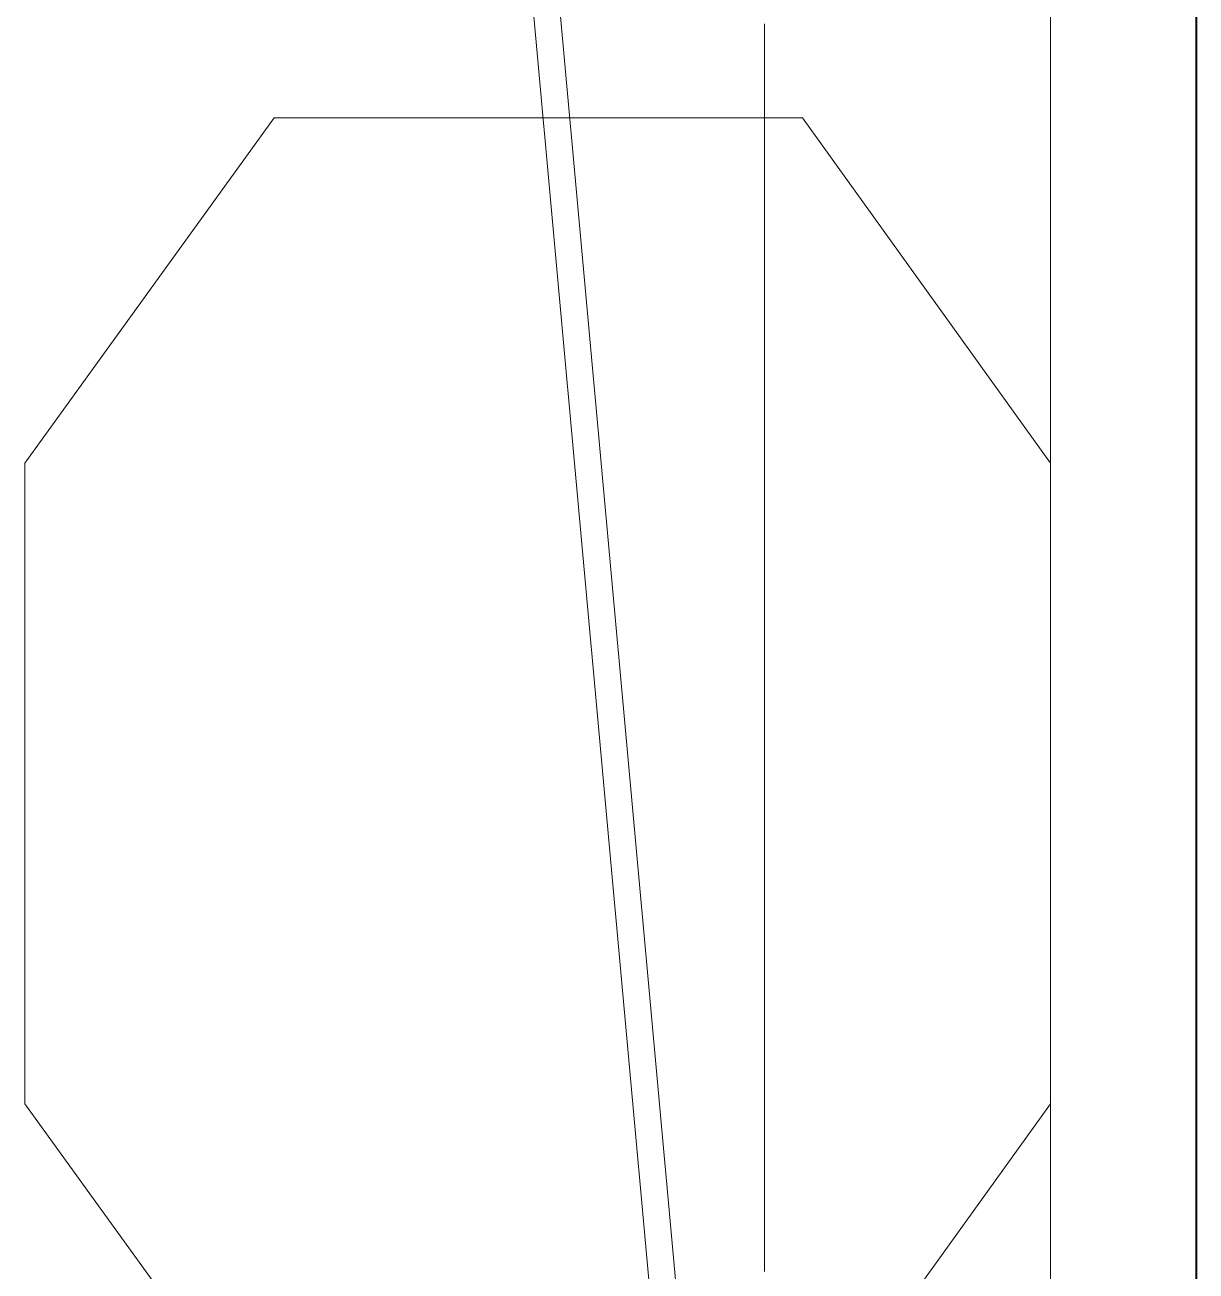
# Model space of a CAD drawing. Extents: x 65572 to 72871, y 30718 to 33858.
# Drawn here: x 65706.481 to 65710.501, y 32286.141 to 32290.42 of the extents above; entities that cross this region are included whole.
import ezdxf

# ---------------------------------------------------------------- set-up
doc = ezdxf.new("R2010")
doc.units = 0
doc.header["$LTSCALE"] = 0.5
doc.header["$MEASUREMENT"] = 0
doc.layers.get('0').update_dxf_attribs({"color": 20, "linetype": 'CONTINUOUS'})
for name, color, linetype, lineweight in [('Framing', 142, 'CONTINUOUS', 13), ('Layout', 154, 'CONTINUOUS', 5), ('Structure', 7, 'CONTINUOUS', 40)]:
    doc.layers.add(name, color=color, linetype=linetype, lineweight=lineweight)

# ---------------------------------------------------------------- blocks, each defined once
blk = doc.blocks.new('12fstg01')
at = {"color": 0, "linetype": 'ByBlock'}
for p, q in [((0.181428, 0.056002), (0.206338, 0.073992)), ((0.206338, 0.073992), (0.25256, 0.073992)), ((0.25256, 0.073992), (0.277471, 0.056002)), ((0.277471, 0.017898), (0.277471, 0.056002)), ((0.206338, 0), (0.181428, 0.017898)), ((0.25256, 0), (0.277471, 0.017898)), ((0.25256, 0), (0.206338, 0))]:
    blk.add_line(p, q, dxfattribs=at)

msp = doc.modelspace()

# ---------------------------------------------------------------- linework, layer by layer
at = {"layer": 'Framing'}
msp.add_line((65710.00134, 32435.914212), (65710.00134, 32239.968035), dxfattribs=at)
at = {"layer": 'Layout', "linetype": 'ByBlock'}
for p, q in [((65708.020239, 32293.740525), (65709.019922, 32282.744013)), ((65709.020244, 32282.739827), (65708.020239, 32293.739881)), ((65708.020239, 32292.738824), (65709.019922, 32281.742312))]:
    msp.add_line(p, q, dxfattribs=at)
msp.add_lwpolyline([(65709.019922, 32286.139759), (65709.019922, 32286.144121), (65709.019922, 32286.148482), (65709.019922, 32286.152844), (65709.019922, 32286.157206), (65709.019922, 32286.161567), (65709.019922, 32286.165929), (65709.019922, 32286.170291), (65709.019922, 32286.174652), (65709.019922, 32286.179014), (65709.019922, 32286.183375), (65709.019922, 32286.187737), (65709.019922, 32286.192099), (65709.019922, 32286.19646), (65709.019922, 32286.200822), (65709.019922, 32286.205184), (65709.019922, 32286.209545), (65709.019922, 32286.213907), (65709.019922, 32286.218269), (65709.019922, 32286.22263), (65709.019922, 32286.226992), (65709.019922, 32286.231354), (65709.019922, 32286.235715), (65709.019922, 32286.240077), (65709.019922, 32286.244439), (65709.019922, 32286.2488), (65709.019922, 32286.253162), (65709.019922, 32286.257523), (65709.019922, 32286.261885), (65709.019922, 32286.266247), (65709.019922, 32286.270608), (65709.019922, 32286.27497), (65709.019922, 32286.279332), (65709.019922, 32286.283693), (65709.019922, 32286.288055), (65709.019922, 32286.292417), (65709.019922, 32286.296778), (65709.019922, 32286.30114), (65709.019922, 32286.305502), (65709.019922, 32286.309863), (65709.019922, 32286.314225), (65709.019922, 32286.318587), (65709.019922, 32286.322948), (65709.019922, 32286.32731), (65709.019922, 32286.331672), (65709.019922, 32286.336033), (65709.019922, 32286.340395), (65709.019922, 32286.344756), (65709.019922, 32286.349118), (65709.019922, 32286.35348), (65709.019922, 32286.357841), (65709.019922, 32286.362203), (65709.019922, 32286.366565), (65709.019922, 32286.370926), (65709.019922, 32286.375288), (65709.019922, 32286.37965), (65709.019922, 32286.384011), (65709.019922, 32286.388373), (65709.019922, 32286.392735), (65709.019922, 32286.397096), (65709.019922, 32286.401458), (65709.019922, 32286.40582), (65709.019922, 32286.410181), (65709.019922, 32286.414543), (65709.019922, 32286.418904), (65709.019922, 32286.423266), (65709.019922, 32286.427628), (65709.019922, 32286.431989), (65709.019922, 32286.436351), (65709.019922, 32286.440713), (65709.019922, 32286.445074), (65709.019922, 32286.449436), (65709.019922, 32286.453798), (65709.019922, 32286.458159), (65709.019922, 32286.462521), (65709.019922, 32286.466883), (65709.019922, 32286.471244), (65709.019922, 32286.475606), (65709.019922, 32286.479968), (65709.019922, 32286.484329), (65709.019922, 32286.488691), (65709.019922, 32286.493052), (65709.019922, 32286.497414), (65709.019922, 32286.501776), (65709.019922, 32286.506137), (65709.019922, 32286.510499), (65709.019922, 32286.514861), (65709.019922, 32286.519222), (65709.019922, 32286.523584), (65709.019922, 32286.527946), (65709.019922, 32286.532307), (65709.019922, 32286.536669), (65709.019922, 32286.541031), (65709.019922, 32286.545392), (65709.019922, 32286.549754), (65709.019922, 32286.554116), (65709.019922, 32286.558477), (65709.019922, 32286.562839), (65709.019922, 32286.5672), (65709.019922, 32286.571562), (65709.019922, 32286.575924), (65709.019922, 32286.580285), (65709.019922, 32286.584647), (65709.019922, 32286.589009), (65709.019922, 32286.59337), (65709.019922, 32286.597732), (65709.019922, 32286.602094), (65709.019922, 32286.606455), (65709.019922, 32286.610817), (65709.019922, 32286.615179), (65709.019922, 32286.61954), (65709.019922, 32286.623902), (65709.019922, 32286.628264), (65709.019922, 32286.632625), (65709.019922, 32286.636987), (65709.019922, 32286.641349), (65709.019922, 32286.64571), (65709.019922, 32286.650072), (65709.019922, 32286.654433), (65709.019922, 32286.658795), (65709.019922, 32286.663157), (65709.019922, 32286.667518), (65709.019922, 32286.67188), (65709.019922, 32286.676242), (65709.019922, 32286.680603), (65709.019922, 32286.684965), (65709.019922, 32286.689327), (65709.019922, 32286.693688), (65709.019922, 32286.69805), (65709.019922, 32286.702412), (65709.019922, 32286.706773), (65709.019922, 32286.711135), (65709.019922, 32286.715497), (65709.019922, 32286.719858), (65709.019922, 32286.72422), (65709.019922, 32286.728581), (65709.019922, 32286.732943), (65709.019922, 32286.737305), (65709.019922, 32286.741666), (65709.019922, 32286.746028), (65709.019922, 32286.75039), (65709.019922, 32286.754751), (65709.019922, 32286.759113), (65709.019922, 32286.763475), (65709.019922, 32286.767836), (65709.019922, 32286.772198), (65709.019922, 32286.77656), (65709.019922, 32286.780921), (65709.019922, 32286.785283), (65709.019922, 32286.789645), (65709.019922, 32286.794006), (65709.019922, 32286.798368), (65709.019922, 32286.802729), (65709.019922, 32286.807091), (65709.019922, 32286.811453), (65709.019922, 32286.815814), (65709.019922, 32286.820176), (65709.019922, 32286.824538), (65709.019922, 32286.828899), (65709.019922, 32286.833261), (65709.019922, 32286.837623), (65709.019922, 32286.841984), (65709.019922, 32286.846346), (65709.019922, 32286.850708), (65709.019922, 32286.855069), (65709.019922, 32286.859431), (65709.019922, 32286.863793), (65709.019922, 32286.868154), (65709.019922, 32286.872516), (65709.019922, 32286.876877), (65709.019922, 32286.881239), (65709.019922, 32286.885601), (65709.019922, 32286.889962), (65709.019922, 32286.894324), (65709.019922, 32286.898686), (65709.019922, 32286.903047), (65709.019922, 32286.907409), (65709.019922, 32286.911771), (65709.019922, 32286.916132), (65709.019922, 32286.920494), (65709.019922, 32286.924856), (65709.019922, 32286.929217), (65709.019922, 32286.933579), (65709.019922, 32286.937941), (65709.019922, 32286.942302), (65709.019922, 32286.946664), (65709.019922, 32286.951025), (65709.019922, 32286.955387), (65709.019922, 32286.959749), (65709.019922, 32286.96411), (65709.019922, 32286.968472), (65709.019922, 32286.972834), (65709.019922, 32286.977195), (65709.019922, 32286.981557), (65709.019922, 32286.985919), (65709.019922, 32286.99028), (65709.019922, 32286.994642), (65709.019922, 32286.999004), (65709.019922, 32287.003365), (65709.019922, 32287.007727), (65709.019922, 32287.012089), (65709.019922, 32287.01645), (65709.019922, 32287.020812), (65709.019922, 32287.025174), (65709.019922, 32287.029535), (65709.019922, 32287.033897), (65709.019922, 32287.038258), (65709.019922, 32287.04262), (65709.019922, 32287.046982), (65709.019922, 32287.051343), (65709.019922, 32287.055705), (65709.019922, 32287.060067), (65709.019922, 32287.064428), (65709.019922, 32287.06879), (65709.019922, 32287.073152), (65709.019922, 32287.077513), (65709.019922, 32287.081875), (65709.019922, 32287.086237), (65709.019922, 32287.090598), (65709.019922, 32287.09496), (65709.019922, 32287.099322), (65709.019922, 32287.103683), (65709.019922, 32287.108045), (65709.019922, 32287.112406), (65709.019922, 32287.116768), (65709.019922, 32287.12113), (65709.019922, 32287.125491), (65709.019922, 32287.129853), (65709.019922, 32287.134215), (65709.019922, 32287.138576), (65709.019922, 32287.142938), (65709.019922, 32287.1473), (65709.019922, 32287.151661), (65709.019922, 32287.156023), (65709.019922, 32287.160385), (65709.019922, 32287.164746), (65709.019922, 32287.169108), (65709.019922, 32287.17347), (65709.019922, 32287.177831), (65709.019922, 32287.182193), (65709.019922, 32287.186554), (65709.019922, 32287.190916), (65709.019922, 32287.195278), (65709.019922, 32287.199639), (65709.019922, 32287.204001), (65709.019922, 32287.208363), (65709.019922, 32287.212724), (65709.019922, 32287.217086), (65709.019922, 32287.221448), (65709.019922, 32287.225809), (65709.019922, 32287.230171), (65709.019922, 32287.234533), (65709.019922, 32287.238894), (65709.019922, 32287.243256), (65709.019922, 32287.247618), (65709.019922, 32287.251979), (65709.019922, 32287.256341), (65709.019922, 32287.260702), (65709.019922, 32287.265925), (65709.019922, 32287.271148), (65709.019922, 32287.276371), (65709.019922, 32287.281594), (65709.019922, 32287.286817), (65709.019922, 32287.29204), (65709.019922, 32287.297262), (65709.019922, 32287.302485), (65709.019922, 32287.307708), (65709.019922, 32287.312931), (65709.019922, 32287.318154), (65709.019922, 32287.323377), (65709.019922, 32287.3286), (65709.019922, 32287.333822), (65709.019922, 32287.339045), (65709.019922, 32287.344268), (65709.019922, 32287.349491), (65709.019922, 32287.354714), (65709.019922, 32287.359937), (65709.019922, 32287.36516), (65709.019922, 32287.370382), (65709.019922, 32287.375605), (65709.019922, 32287.380828), (65709.019922, 32287.386051), (65709.019922, 32287.391274), (65709.019922, 32287.396497), (65709.019922, 32287.401719), (65709.019922, 32287.406942), (65709.019922, 32287.412165), (65709.019922, 32287.417388), (65709.019922, 32287.422611), (65709.019922, 32287.427834), (65709.019922, 32287.433057), (65709.019922, 32287.438279), (65709.019922, 32287.443502), (65709.019922, 32287.448725), (65709.019922, 32287.453948), (65709.019922, 32287.459171), (65709.019922, 32287.464394), (65709.019922, 32287.469617), (65709.019922, 32287.474839), (65709.019922, 32287.480062), (65709.019922, 32287.485285), (65709.019922, 32287.490508), (65709.019922, 32287.495731), (65709.019922, 32287.500954), (65709.019922, 32287.506176), (65709.019922, 32287.511399), (65709.019922, 32287.516622), (65709.019922, 32287.521845), (65709.019922, 32287.527068), (65709.019922, 32287.532291), (65709.019922, 32287.537514), (65709.019922, 32287.542736), (65709.019922, 32287.547959), (65709.019922, 32287.553182), (65709.019922, 32287.558405), (65709.019922, 32287.563628), (65709.019922, 32287.568851), (65709.019922, 32287.574074), (65709.019922, 32287.579296), (65709.019922, 32287.584519), (65709.019922, 32287.589742), (65709.019922, 32287.594965), (65709.019922, 32287.600188), (65709.019922, 32287.605411), (65709.019922, 32287.610633), (65709.019922, 32287.615856), (65709.019922, 32287.621079), (65709.019922, 32287.626302), (65709.019922, 32287.631525), (65709.019922, 32287.636748), (65709.019922, 32287.641971), (65709.019922, 32287.647193), (65709.019922, 32287.652416), (65709.019922, 32287.657639), (65709.019922, 32287.662862), (65709.019922, 32287.668085), (65709.019922, 32287.673308), (65709.019922, 32287.678531), (65709.019922, 32287.683753), (65709.019922, 32287.688976), (65709.019922, 32287.694199), (65709.019922, 32287.699422), (65709.019922, 32287.704645), (65709.019922, 32287.709868), (65709.019922, 32287.71509), (65709.019922, 32287.720313), (65709.019922, 32287.725536), (65709.019922, 32287.730759), (65709.019922, 32287.735982), (65709.019922, 32287.741205), (65709.019922, 32287.746428), (65709.019922, 32287.75165), (65709.019922, 32287.756873), (65709.019922, 32287.762096), (65709.019922, 32287.767319), (65709.019922, 32287.772542), (65709.019922, 32287.777765), (65709.019922, 32287.782988), (65709.019922, 32287.78821), (65709.019922, 32287.793433), (65709.019922, 32287.798656), (65709.019922, 32287.803879), (65709.019922, 32287.809102), (65709.019922, 32287.814325), (65709.019922, 32287.819547), (65709.019922, 32287.82477), (65709.019922, 32287.829993), (65709.019922, 32287.835216), (65709.019922, 32287.840439), (65709.019922, 32287.845662), (65709.019922, 32287.850885), (65709.019922, 32287.856107), (65709.019922, 32287.86133), (65709.019922, 32287.866553), (65709.019922, 32287.871776), (65709.019922, 32287.876999), (65709.019922, 32287.882222), (65709.019922, 32287.887445), (65709.019922, 32287.892667), (65709.019922, 32287.89789), (65709.019922, 32287.903113), (65709.019922, 32287.908336), (65709.019922, 32287.913559), (65709.019922, 32287.918782), (65709.019922, 32287.924004), (65709.019922, 32287.929227), (65709.019922, 32287.93445), (65709.019922, 32287.939673), (65709.019922, 32287.944896), (65709.019922, 32287.950119), (65709.019922, 32287.955342), (65709.019922, 32287.960564), (65709.019922, 32287.965787), (65709.019922, 32287.97101), (65709.019922, 32287.976233), (65709.019922, 32287.981456), (65709.019922, 32287.986679), (65709.019922, 32287.991902), (65709.019922, 32287.997124), (65709.019922, 32288.002347), (65709.019922, 32288.00757), (65709.019922, 32288.012793), (65709.019922, 32288.018016), (65709.019922, 32288.023239), (65709.019922, 32288.028461), (65709.019922, 32288.033684), (65709.019922, 32288.038907), (65709.019922, 32288.04413), (65709.019922, 32288.049353), (65709.019922, 32288.054576), (65709.019922, 32288.059799), (65709.019922, 32288.065021), (65709.019922, 32288.070244), (65709.019922, 32288.075467), (65709.019922, 32288.08069), (65709.019922, 32288.085913), (65709.019922, 32288.091136), (65709.019922, 32288.096359), (65709.019922, 32288.101581), (65709.019922, 32288.106804), (65709.019922, 32288.112027), (65709.019922, 32288.11725), (65709.019922, 32288.122473), (65709.019922, 32288.127696), (65709.019922, 32288.132918), (65709.019922, 32288.138141), (65709.019922, 32288.143364), (65709.019922, 32288.148587), (65709.019922, 32288.15381), (65709.019922, 32288.159033), (65709.019922, 32288.164256), (65709.019922, 32288.169478), (65709.019922, 32288.174701), (65709.019922, 32288.179924), (65709.019922, 32288.185147), (65709.019922, 32288.19037), (65709.019922, 32288.195593), (65709.019922, 32288.200816), (65709.019922, 32288.206038), (65709.019922, 32288.211261), (65709.019922, 32288.216484), (65709.019922, 32288.221707), (65709.019922, 32288.22693), (65709.019922, 32288.232153), (65709.019922, 32288.237375), (65709.019922, 32288.242598), (65709.019922, 32288.247821), (65709.019922, 32288.253044), (65709.019922, 32288.258267), (65709.019922, 32288.26349), (65709.019922, 32288.268713), (65709.019922, 32288.273935), (65709.019922, 32288.279158), (65709.019922, 32288.284381), (65709.019922, 32288.289604), (65709.019922, 32288.294827), (65709.019922, 32288.30005), (65709.019922, 32288.305273), (65709.019922, 32288.310495), (65709.019922, 32288.315718), (65709.019922, 32288.320941), (65709.019922, 32288.326164), (65709.019922, 32288.331387), (65709.019922, 32288.33661), (65709.019922, 32288.341832), (65709.019922, 32288.347055), (65709.019922, 32288.352278), (65709.019922, 32288.357501), (65709.019922, 32288.362724), (65709.019922, 32288.367947), (65709.019922, 32288.37317), (65709.019922, 32288.378392), (65709.019922, 32288.383615), (65709.019922, 32288.388838), (65709.019922, 32288.394061), (65709.019922, 32288.399284), (65709.019922, 32288.404507), (65709.019922, 32288.40973), (65709.019922, 32288.414952), (65709.019922, 32288.420175), (65709.019922, 32288.425398), (65709.019922, 32288.430621), (65709.019922, 32288.435844), (65709.019922, 32288.441067), (65709.019922, 32288.44629), (65709.019922, 32288.451512), (65709.019922, 32288.456735), (65709.019922, 32288.461958), (65709.019922, 32288.467181), (65709.019922, 32288.472404), (65709.019922, 32288.477627), (65709.019922, 32288.482849), (65709.019922, 32288.488072), (65709.019922, 32288.493295), (65709.019922, 32288.498518), (65709.019922, 32288.503741), (65709.019922, 32288.508964), (65709.019922, 32288.514187), (65709.019922, 32288.519409), (65709.019922, 32288.524632), (65709.019922, 32288.529855), (65709.019922, 32288.535078), (65709.019922, 32288.540301), (65709.019922, 32288.545524), (65709.019922, 32288.550747), (65709.019922, 32288.555969), (65709.019922, 32288.561192), (65709.019922, 32288.566415), (65709.019922, 32288.571638), (65709.019922, 32288.576861), (65709.019922, 32288.582084), (65709.019922, 32288.587306), (65709.019922, 32288.592529), (65709.019922, 32288.597752), (65709.019922, 32288.602975), (65709.019922, 32288.608198), (65709.019922, 32288.613421), (65709.019922, 32288.618644), (65709.019922, 32288.623866), (65709.019922, 32288.629089), (65709.019922, 32288.634312), (65709.019922, 32288.639535), (65709.019922, 32288.644758), (65709.019922, 32288.649981), (65709.019922, 32288.655204), (65709.019922, 32288.660426), (65709.019922, 32288.665649), (65709.019922, 32288.670872), (65709.019922, 32288.676095), (65709.019922, 32288.681318), (65709.019922, 32288.686541), (65709.019922, 32288.691763), (65709.019922, 32288.696986), (65709.019922, 32288.702209), (65709.019922, 32288.707432), (65709.019922, 32288.712655), (65709.019922, 32288.717878), (65709.019922, 32288.723101), (65709.019922, 32288.728323), (65709.019922, 32288.733546), (65709.019922, 32288.738769), (65709.019922, 32288.743992), (65709.019922, 32288.749215), (65709.019922, 32288.754438), (65709.019922, 32288.759661), (65709.019922, 32288.764883), (65709.019922, 32288.770106), (65709.019922, 32288.775329), (65709.019922, 32288.780552), (65709.019922, 32288.785775), (65709.019922, 32288.790998), (65709.019922, 32288.79622), (65709.019922, 32288.801443), (65709.019922, 32288.806666), (65709.019922, 32288.811889), (65709.019922, 32288.817112), (65709.019922, 32288.822335), (65709.019922, 32288.827558), (65709.019922, 32288.83278), (65709.019922, 32288.838003), (65709.019922, 32288.843226), (65709.019922, 32288.848449), (65709.019922, 32288.853672), (65709.019922, 32288.858895), (65709.019922, 32288.864118), (65709.019922, 32288.86934), (65709.019922, 32288.874563), (65709.019922, 32288.879786), (65709.019922, 32288.885009), (65709.019922, 32288.890232), (65709.019922, 32288.895455), (65709.019922, 32288.900677), (65709.019922, 32288.9059), (65709.019922, 32288.911123), (65709.019922, 32288.916346), (65709.019922, 32288.921569), (65709.019922, 32288.926792), (65709.019922, 32288.932015), (65709.019922, 32288.937237), (65709.019922, 32288.94246), (65709.019922, 32288.947683), (65709.019922, 32288.952906), (65709.019922, 32288.958129), (65709.019922, 32288.963352), (65709.019922, 32288.968575), (65709.019922, 32288.973797), (65709.019922, 32288.97902), (65709.019922, 32288.984243), (65709.019922, 32288.989466), (65709.019922, 32288.994689), (65709.019922, 32288.999912), (65709.019922, 32289.005134), (65709.019922, 32289.010357), (65709.019922, 32289.01558), (65709.019922, 32289.020803), (65709.019922, 32289.026026), (65709.019922, 32289.031249), (65709.019922, 32289.036472), (65709.019922, 32289.041694), (65709.019922, 32289.046917), (65709.019922, 32289.05214), (65709.019922, 32289.057363), (65709.019922, 32289.062586), (65709.019922, 32289.067809), (65709.019922, 32289.073032), (65709.019922, 32289.078254), (65709.019922, 32289.083477), (65709.019922, 32289.0887), (65709.019922, 32289.093923), (65709.019922, 32289.099146), (65709.019922, 32289.104369), (65709.019922, 32289.109591), (65709.019922, 32289.114814), (65709.019922, 32289.120037), (65709.019922, 32289.12526), (65709.019922, 32289.130483), (65709.019922, 32289.135706), (65709.019922, 32289.140929), (65709.019922, 32289.146151), (65709.019922, 32289.151374), (65709.019922, 32289.156597), (65709.019922, 32289.16182), (65709.019922, 32289.167043), (65709.019922, 32289.172266), (65709.019922, 32289.177489), (65709.019922, 32289.182711), (65709.019922, 32289.187934), (65709.019922, 32289.193157), (65709.019922, 32289.19838), (65709.019922, 32289.203603), (65709.019922, 32289.208826), (65709.019922, 32289.214048), (65709.019922, 32289.219271), (65709.019922, 32289.224494), (65709.019922, 32289.229717), (65709.019922, 32289.23494), (65709.019922, 32289.240163), (65709.019922, 32289.245386), (65709.019922, 32289.250608), (65709.019922, 32289.255831), (65709.019922, 32289.261054), (65709.019922, 32289.266277), (65709.019922, 32289.2715), (65709.019922, 32289.276723), (65709.019922, 32289.281946), (65709.019922, 32289.287168), (65709.019922, 32289.292391), (65709.019922, 32289.297614), (65709.019922, 32289.302837), (65709.019922, 32289.30806), (65709.019922, 32289.313283), (65709.019922, 32289.318505), (65709.019922, 32289.323728), (65709.019922, 32289.328951), (65709.019922, 32289.334174), (65709.019922, 32289.339397), (65709.019922, 32289.34462), (65709.019922, 32289.349843), (65709.019922, 32289.355065), (65709.019922, 32289.360288), (65709.019922, 32289.365511), (65709.019922, 32289.370734), (65709.019922, 32289.375957), (65709.019922, 32289.38118), (65709.019922, 32289.386403), (65709.019922, 32289.391625), (65709.019922, 32289.396848), (65709.019922, 32289.402071), (65709.019922, 32289.407294), (65709.019922, 32289.412517), (65709.019922, 32289.41774), (65709.019922, 32289.422962), (65709.019922, 32289.428185), (65709.019922, 32289.433408), (65709.019922, 32289.438631), (65709.019922, 32289.443854), (65709.019922, 32289.449077), (65709.019922, 32289.4543), (65709.019922, 32289.459522), (65709.019922, 32289.464745), (65709.019922, 32289.469968), (65709.019922, 32289.475191), (65709.019922, 32289.480414), (65709.019922, 32289.485637), (65709.019922, 32289.49086), (65709.019922, 32289.496082), (65709.019922, 32289.501305), (65709.019922, 32289.506528), (65709.019922, 32289.511751), (65709.019922, 32289.516974), (65709.019922, 32289.522197), (65709.019922, 32289.52742), (65709.019922, 32289.532642), (65709.019922, 32289.538165), (65709.019922, 32289.543987), (65709.019922, 32289.549809), (65709.019922, 32289.555631), (65709.019922, 32289.561453), (65709.019922, 32289.567276), (65709.019922, 32289.573098), (65709.019922, 32289.57892), (65709.019922, 32289.584742), (65709.019922, 32289.590564), (65709.019922, 32289.596386), (65709.019922, 32289.602209), (65709.019922, 32289.608031), (65709.019922, 32289.613853), (65709.019922, 32289.619675), (65709.019922, 32289.625497), (65709.019922, 32289.631319), (65709.019922, 32289.637142), (65709.019922, 32289.642964), (65709.019922, 32289.648786), (65709.019922, 32289.654608), (65709.019922, 32289.66043), (65709.019922, 32289.666252), (65709.019922, 32289.672074), (65709.019922, 32289.677897), (65709.019922, 32289.683719), (65709.019922, 32289.689541), (65709.019922, 32289.695363), (65709.019922, 32289.701185), (65709.019922, 32289.707007), (65709.019922, 32289.71283), (65709.019922, 32289.718652), (65709.019922, 32289.724474), (65709.019922, 32289.730296), (65709.019922, 32289.736118), (65709.019922, 32289.74194), (65709.019922, 32289.747763), (65709.019922, 32289.753585), (65709.019922, 32289.759407), (65709.019922, 32289.765229), (65709.019922, 32289.771051), (65709.019922, 32289.776873), (65709.019922, 32289.782695), (65709.019922, 32289.788518), (65709.019922, 32289.79434), (65709.019922, 32289.800162), (65709.019922, 32289.805984), (65709.019922, 32289.811806), (65709.019922, 32289.817628), (65709.019922, 32289.823451), (65709.019922, 32289.829273), (65709.019922, 32289.835095), (65709.019922, 32289.840917), (65709.019922, 32289.846739), (65709.019922, 32289.852561), (65709.019922, 32289.858383), (65709.019922, 32289.864206), (65709.019922, 32289.870028), (65709.019922, 32289.87585), (65709.019922, 32289.881672), (65709.019922, 32289.887494), (65709.019922, 32289.893316), (65709.019922, 32289.899139), (65709.019922, 32289.904961), (65709.019922, 32289.910783), (65709.019922, 32289.916605), (65709.019922, 32289.922427), (65709.019922, 32289.928249), (65709.019922, 32289.934072), (65709.019922, 32289.939894), (65709.019922, 32289.945716), (65709.019922, 32289.951538), (65709.019922, 32289.95736), (65709.019922, 32289.963182), (65709.019922, 32289.969004), (65709.019922, 32289.974827), (65709.019922, 32289.980649), (65709.019922, 32289.986471), (65709.019922, 32289.992293), (65709.019922, 32289.998115), (65709.019922, 32290.003937), (65709.019922, 32290.00976), (65709.019922, 32290.015582), (65709.019922, 32290.021404), (65709.019922, 32290.027226), (65709.019922, 32290.033048), (65709.019922, 32290.03887), (65709.019922, 32290.044693), (65709.019922, 32290.050515), (65709.019922, 32290.056337), (65709.019922, 32290.062159), (65709.019922, 32290.067981), (65709.019922, 32290.073803), (65709.019922, 32290.079625), (65709.019922, 32290.085448), (65709.019922, 32290.09127), (65709.019922, 32290.097092), (65709.019922, 32290.102914), (65709.019922, 32290.108736), (65709.019922, 32290.114558), (65709.019922, 32290.120381), (65709.019922, 32290.126203), (65709.019922, 32290.132025), (65709.019922, 32290.137847), (65709.019922, 32290.143669), (65709.019922, 32290.149491), (65709.019922, 32290.155314), (65709.019922, 32290.161136), (65709.019922, 32290.166958), (65709.019922, 32290.17278), (65709.019922, 32290.178602), (65709.019922, 32290.184424), (65709.019922, 32290.190246), (65709.019922, 32290.196069), (65709.019922, 32290.201891), (65709.019922, 32290.207713), (65709.019922, 32290.213535), (65709.019922, 32290.219357), (65709.019922, 32290.225179), (65709.019922, 32290.231002), (65709.019922, 32290.236824), (65709.019922, 32290.242646), (65709.019922, 32290.248468), (65709.019922, 32290.25429), (65709.019922, 32290.260112), (65709.019922, 32290.265934), (65709.019922, 32290.271757), (65709.019922, 32290.277579), (65709.019922, 32290.283401), (65709.019922, 32290.289223), (65709.019922, 32290.295045), (65709.019922, 32290.300867), (65709.019922, 32290.30669), (65709.019922, 32290.312512), (65709.019922, 32290.318334), (65709.019922, 32290.324156), (65709.019922, 32290.329978), (65709.019922, 32290.3358), (65709.019922, 32290.341623), (65709.019922, 32290.347445), (65709.019922, 32290.353267), (65709.019922, 32290.359089), (65709.019922, 32290.364911), (65709.019922, 32290.370733), (65709.019922, 32290.376555), (65709.019922, 32290.382378), (65709.019922, 32290.3882), (65709.019922, 32290.394022), (65709.019922, 32290.399844), (65709.019922, 32290.405666), (65709.019922, 32290.411488), (65709.019922, 32290.417311), (65709.019922, 32290.423133)], dxfattribs=at)
at = {"layer": 'Layout', "linetype": 'ByBlock', "flags": 128}
msp.add_lwpolyline([(65709.020244, 32286.14103), (65709.020244, 32286.145393), (65709.020244, 32286.149756), (65709.020244, 32286.154119), (65709.020244, 32286.158482), (65709.020244, 32286.162845), (65709.020244, 32286.167208), (65709.020244, 32286.171571), (65709.020244, 32286.175934), (65709.020244, 32286.180297), (65709.020244, 32286.18466), (65709.020244, 32286.189023), (65709.020244, 32286.193386), (65709.020244, 32286.197749), (65709.020244, 32286.202113), (65709.020244, 32286.206476), (65709.020244, 32286.210839), (65709.020244, 32286.215202), (65709.020244, 32286.219565), (65709.020244, 32286.223928), (65709.020244, 32286.228291), (65709.020244, 32286.232654), (65709.020244, 32286.237017), (65709.020244, 32286.24138), (65709.020244, 32286.245743), (65709.020244, 32286.250106), (65709.020244, 32286.254469), (65709.020244, 32286.258832), (65709.020244, 32286.263195), (65709.020244, 32286.267558), (65709.020244, 32286.271921), (65709.020244, 32286.276284), (65709.020244, 32286.280647), (65709.020244, 32286.285011), (65709.020244, 32286.289374), (65709.020244, 32286.293737), (65709.020244, 32286.2981), (65709.020244, 32286.302463), (65709.020244, 32286.306826), (65709.020244, 32286.311189), (65709.020244, 32286.315552), (65709.020244, 32286.319915), (65709.020244, 32286.324278), (65709.020244, 32286.328641), (65709.020244, 32286.333004), (65709.020244, 32286.337367), (65709.020244, 32286.34173), (65709.020244, 32286.346093), (65709.020244, 32286.350456), (65709.020244, 32286.354819), (65709.020244, 32286.359182), (65709.020244, 32286.363545), (65709.020244, 32286.367909), (65709.020244, 32286.372272), (65709.020244, 32286.376635), (65709.020244, 32286.380998), (65709.020244, 32286.385361), (65709.020244, 32286.389724), (65709.020244, 32286.394087), (65709.020244, 32286.39845), (65709.020244, 32286.402813), (65709.020244, 32286.407176), (65709.020244, 32286.411539), (65709.020244, 32286.415902), (65709.020244, 32286.420265), (65709.020244, 32286.424628), (65709.020244, 32286.428991), (65709.020244, 32286.433354), (65709.020244, 32286.437717), (65709.020244, 32286.44208), (65709.020244, 32286.446443), (65709.020244, 32286.450807), (65709.020244, 32286.45517), (65709.020244, 32286.459533), (65709.020244, 32286.463896), (65709.020244, 32286.468259), (65709.020244, 32286.472622), (65709.020244, 32286.476985), (65709.020244, 32286.481348), (65709.020244, 32286.485711), (65709.020244, 32286.490074), (65709.020244, 32286.494437), (65709.020244, 32286.4988), (65709.020244, 32286.503163), (65709.020244, 32286.507526), (65709.020244, 32286.511889), (65709.020244, 32286.516252), (65709.020244, 32286.520615), (65709.020244, 32286.524978), (65709.020244, 32286.529342), (65709.020244, 32286.533705), (65709.020244, 32286.538068), (65709.020244, 32286.542431), (65709.020244, 32286.546794), (65709.020244, 32286.551157), (65709.020244, 32286.55552), (65709.020244, 32286.559883), (65709.020244, 32286.564246), (65709.020244, 32286.568609), (65709.020244, 32286.572972), (65709.020244, 32286.577335), (65709.020244, 32286.581698), (65709.020244, 32286.586061), (65709.020244, 32286.590424), (65709.020244, 32286.594787), (65709.020244, 32286.59915), (65709.020244, 32286.603513), (65709.020244, 32286.607876), (65709.020244, 32286.61224), (65709.020244, 32286.616603), (65709.020244, 32286.620966), (65709.020244, 32286.625329), (65709.020244, 32286.629692), (65709.020244, 32286.634055), (65709.020244, 32286.638418), (65709.020244, 32286.642781), (65709.020244, 32286.647144), (65709.020244, 32286.651507), (65709.020244, 32286.65587), (65709.020244, 32286.660233), (65709.020244, 32286.664596), (65709.020244, 32286.668959), (65709.020244, 32286.673322), (65709.020244, 32286.677685), (65709.020244, 32286.682048), (65709.020244, 32286.686411), (65709.020244, 32286.690774), (65709.020244, 32286.695138), (65709.020244, 32286.699501), (65709.020244, 32286.703864), (65709.020244, 32286.708227), (65709.020244, 32286.71259), (65709.020244, 32286.716953), (65709.020244, 32286.721316), (65709.020244, 32286.725679), (65709.020244, 32286.730042), (65709.020244, 32286.734405), (65709.020244, 32286.738768), (65709.020244, 32286.743131), (65709.020244, 32286.747494), (65709.020244, 32286.751857), (65709.020244, 32286.75622), (65709.020244, 32286.760583), (65709.020244, 32286.764946), (65709.020244, 32286.769309), (65709.020244, 32286.773672), (65709.020244, 32286.778036), (65709.020244, 32286.782399), (65709.020244, 32286.786762), (65709.020244, 32286.791125), (65709.020244, 32286.795488), (65709.020244, 32286.799851), (65709.020244, 32286.804214), (65709.020244, 32286.808577), (65709.020244, 32286.81294), (65709.020244, 32286.817303), (65709.020244, 32286.821666), (65709.020244, 32286.826029), (65709.020244, 32286.830392), (65709.020244, 32286.834755), (65709.020244, 32286.839118), (65709.020244, 32286.843481), (65709.020244, 32286.847844), (65709.020244, 32286.852207), (65709.020244, 32286.85657), (65709.020244, 32286.860934), (65709.020244, 32286.865297), (65709.020244, 32286.86966), (65709.020244, 32286.874023), (65709.020244, 32286.878386), (65709.020244, 32286.882749), (65709.020244, 32286.887112), (65709.020244, 32286.891475), (65709.020244, 32286.895838), (65709.020244, 32286.900201), (65709.020244, 32286.904564), (65709.020244, 32286.908927), (65709.020244, 32286.91329), (65709.020244, 32286.917653), (65709.020244, 32286.922016), (65709.020244, 32286.926379), (65709.020244, 32286.930742), (65709.020244, 32286.935105), (65709.020244, 32286.939468), (65709.020244, 32286.943832), (65709.020244, 32286.948195), (65709.020244, 32286.952558), (65709.020244, 32286.956921), (65709.020244, 32286.961284), (65709.020244, 32286.965647), (65709.020244, 32286.97001), (65709.020244, 32286.974373), (65709.020244, 32286.978736), (65709.020244, 32286.983099), (65709.020244, 32286.987462), (65709.020244, 32286.991825), (65709.020244, 32286.996188), (65709.020244, 32287.000551), (65709.020244, 32287.004914), (65709.020244, 32287.009277), (65709.020244, 32287.01364), (65709.020244, 32287.018003), (65709.020244, 32287.022366), (65709.020244, 32287.02673), (65709.020244, 32287.031093), (65709.020244, 32287.035456), (65709.020244, 32287.039819), (65709.020244, 32287.044182), (65709.020244, 32287.048545), (65709.020244, 32287.052908), (65709.020244, 32287.057271), (65709.020244, 32287.061634), (65709.020244, 32287.065997), (65709.020244, 32287.07036), (65709.020244, 32287.074723), (65709.020244, 32287.079086), (65709.020244, 32287.083449), (65709.020244, 32287.087812), (65709.020244, 32287.092175), (65709.020244, 32287.096538), (65709.020244, 32287.100901), (65709.020244, 32287.105264), (65709.020244, 32287.109628), (65709.020244, 32287.113991), (65709.020244, 32287.118354), (65709.020244, 32287.122717), (65709.020244, 32287.12708), (65709.020244, 32287.131443), (65709.020244, 32287.135806), (65709.020244, 32287.140169), (65709.020244, 32287.144532), (65709.020244, 32287.148895), (65709.020244, 32287.153258), (65709.020244, 32287.157621), (65709.020244, 32287.161984), (65709.020244, 32287.166347), (65709.020244, 32287.17071), (65709.020244, 32287.175073), (65709.020244, 32287.179436), (65709.020244, 32287.183799), (65709.020244, 32287.188162), (65709.020244, 32287.192526), (65709.020244, 32287.196889), (65709.020244, 32287.201252), (65709.020244, 32287.205615), (65709.020244, 32287.209978), (65709.020244, 32287.214341), (65709.020244, 32287.218704), (65709.020244, 32287.223067), (65709.020244, 32287.22743), (65709.020244, 32287.231793), (65709.020244, 32287.236156), (65709.020244, 32287.240519), (65709.020244, 32287.244882), (65709.020244, 32287.249245), (65709.020244, 32287.253608), (65709.020244, 32287.257971), (65709.020244, 32287.263196), (65709.020244, 32287.26842), (65709.020244, 32287.273645), (65709.020244, 32287.278869), (65709.020244, 32287.284094), (65709.020244, 32287.289319), (65709.020244, 32287.294543), (65709.020244, 32287.299768), (65709.020244, 32287.304992), (65709.020244, 32287.310217), (65709.020244, 32287.315441), (65709.020244, 32287.320666), (65709.020244, 32287.32589), (65709.020244, 32287.331115), (65709.020244, 32287.336339), (65709.020244, 32287.341564), (65709.020244, 32287.346788), (65709.020244, 32287.352013), (65709.020244, 32287.357237), (65709.020244, 32287.362462), (65709.020244, 32287.367687), (65709.020244, 32287.372911), (65709.020244, 32287.378136), (65709.020244, 32287.38336), (65709.020244, 32287.388585), (65709.020244, 32287.393809), (65709.020244, 32287.399034), (65709.020244, 32287.404258), (65709.020244, 32287.409483), (65709.020244, 32287.414707), (65709.020244, 32287.419932), (65709.020244, 32287.425156), (65709.020244, 32287.430381), (65709.020244, 32287.435605), (65709.020244, 32287.44083), (65709.020244, 32287.446054), (65709.020244, 32287.451279), (65709.020244, 32287.456504), (65709.020244, 32287.461728), (65709.020244, 32287.466953), (65709.020244, 32287.472177), (65709.020244, 32287.477402), (65709.020244, 32287.482626), (65709.020244, 32287.487851), (65709.020244, 32287.493075), (65709.020244, 32287.4983), (65709.020244, 32287.503524), (65709.020244, 32287.508749), (65709.020244, 32287.513973), (65709.020244, 32287.519198), (65709.020244, 32287.524422), (65709.020244, 32287.529647), (65709.020244, 32287.534872), (65709.020244, 32287.540096), (65709.020244, 32287.545321), (65709.020244, 32287.550545), (65709.020244, 32287.55577), (65709.020244, 32287.560994), (65709.020244, 32287.566219), (65709.020244, 32287.571443), (65709.020244, 32287.576668), (65709.020244, 32287.581892), (65709.020244, 32287.587117), (65709.020244, 32287.592341), (65709.020244, 32287.597566), (65709.020244, 32287.60279), (65709.020244, 32287.608015), (65709.020244, 32287.61324), (65709.020244, 32287.618464), (65709.020244, 32287.623689), (65709.020244, 32287.628913), (65709.020244, 32287.634138), (65709.020244, 32287.639362), (65709.020244, 32287.644587), (65709.020244, 32287.649811), (65709.020244, 32287.655036), (65709.020244, 32287.66026), (65709.020244, 32287.665485), (65709.020244, 32287.670709), (65709.020244, 32287.675934), (65709.020244, 32287.681158), (65709.020244, 32287.686383), (65709.020244, 32287.691608), (65709.020244, 32287.696832), (65709.020244, 32287.702057), (65709.020244, 32287.707281), (65709.020244, 32287.712506), (65709.020244, 32287.71773), (65709.020244, 32287.722955), (65709.020244, 32287.728179), (65709.020244, 32287.733404), (65709.020244, 32287.738628), (65709.020244, 32287.743853), (65709.020244, 32287.749077), (65709.020244, 32287.754302), (65709.020244, 32287.759526), (65709.020244, 32287.764751), (65709.020244, 32287.769976), (65709.020244, 32287.7752), (65709.020244, 32287.780425), (65709.020244, 32287.785649), (65709.020244, 32287.790874), (65709.020244, 32287.796098), (65709.020244, 32287.801323), (65709.020244, 32287.806547), (65709.020244, 32287.811772), (65709.020244, 32287.816996), (65709.020244, 32287.822221), (65709.020244, 32287.827445), (65709.020244, 32287.83267), (65709.020244, 32287.837894), (65709.020244, 32287.843119), (65709.020244, 32287.848343), (65709.020244, 32287.853568), (65709.020244, 32287.858793), (65709.020244, 32287.864017), (65709.020244, 32287.869242), (65709.020244, 32287.874466), (65709.020244, 32287.879691), (65709.020244, 32287.884915), (65709.020244, 32287.89014), (65709.020244, 32287.895364), (65709.020244, 32287.900589), (65709.020244, 32287.905813), (65709.020244, 32287.911038), (65709.020244, 32287.916262), (65709.020244, 32287.921487), (65709.020244, 32287.926711), (65709.020244, 32287.931936), (65709.020244, 32287.937161), (65709.020244, 32287.942385), (65709.020244, 32287.94761), (65709.020244, 32287.952834), (65709.020244, 32287.958059), (65709.020244, 32287.963283), (65709.020244, 32287.968508), (65709.020244, 32287.973732), (65709.020244, 32287.978957), (65709.020244, 32287.984181), (65709.020244, 32287.989406), (65709.020244, 32287.99463), (65709.020244, 32287.999855), (65709.020244, 32288.005079), (65709.020244, 32288.010304), (65709.020244, 32288.015529), (65709.020244, 32288.020753), (65709.020244, 32288.025978), (65709.020244, 32288.031202), (65709.020244, 32288.036427), (65709.020244, 32288.041651), (65709.020244, 32288.046876), (65709.020244, 32288.0521), (65709.020244, 32288.057325), (65709.020244, 32288.062549), (65709.020244, 32288.067774), (65709.020244, 32288.072998), (65709.020244, 32288.078223), (65709.020244, 32288.083447), (65709.020244, 32288.088672), (65709.020244, 32288.093897), (65709.020244, 32288.099121), (65709.020244, 32288.104346), (65709.020244, 32288.10957), (65709.020244, 32288.114795), (65709.020244, 32288.120019), (65709.020244, 32288.125244), (65709.020244, 32288.130468), (65709.020244, 32288.135693), (65709.020244, 32288.140917), (65709.020244, 32288.146142), (65709.020244, 32288.151366), (65709.020244, 32288.156591), (65709.020244, 32288.161815), (65709.020244, 32288.16704), (65709.020244, 32288.172265), (65709.020244, 32288.177489), (65709.020244, 32288.182714), (65709.020244, 32288.187938), (65709.020244, 32288.193163), (65709.020244, 32288.198387), (65709.020244, 32288.203612), (65709.020244, 32288.208836), (65709.020244, 32288.214061), (65709.020244, 32288.219285), (65709.020244, 32288.22451), (65709.020244, 32288.229734), (65709.020244, 32288.234959), (65709.020244, 32288.240183), (65709.020244, 32288.245408), (65709.020244, 32288.250633), (65709.020244, 32288.255857), (65709.020244, 32288.261082), (65709.020244, 32288.266306), (65709.020244, 32288.271531), (65709.020244, 32288.276755), (65709.020244, 32288.28198), (65709.020244, 32288.287204), (65709.020244, 32288.292429), (65709.020244, 32288.297653), (65709.020244, 32288.302878), (65709.020244, 32288.308102), (65709.020244, 32288.313327), (65709.020244, 32288.318551), (65709.020244, 32288.323776), (65709.020244, 32288.329), (65709.020244, 32288.334225), (65709.020244, 32288.33945), (65709.020244, 32288.344674), (65709.020244, 32288.349899), (65709.020244, 32288.355123), (65709.020244, 32288.360348), (65709.020244, 32288.365572), (65709.020244, 32288.370797), (65709.020244, 32288.376021), (65709.020244, 32288.381246), (65709.020244, 32288.38647), (65709.020244, 32288.391695), (65709.020244, 32288.396919), (65709.020244, 32288.402144), (65709.020244, 32288.407368), (65709.020244, 32288.412593), (65709.020244, 32288.417818), (65709.020244, 32288.423042), (65709.020244, 32288.428267), (65709.020244, 32288.433491), (65709.020244, 32288.438716), (65709.020244, 32288.44394), (65709.020244, 32288.449165), (65709.020244, 32288.454389), (65709.020244, 32288.459614), (65709.020244, 32288.464838), (65709.020244, 32288.470063), (65709.020244, 32288.475287), (65709.020244, 32288.480512), (65709.020244, 32288.485736), (65709.020244, 32288.490961), (65709.020244, 32288.496186), (65709.020244, 32288.50141), (65709.020244, 32288.506635), (65709.020244, 32288.511859), (65709.020244, 32288.517084), (65709.020244, 32288.522308), (65709.020244, 32288.527533), (65709.020244, 32288.532757), (65709.020244, 32288.537982), (65709.020244, 32288.543206), (65709.020244, 32288.548431), (65709.020244, 32288.553655), (65709.020244, 32288.55888), (65709.020244, 32288.564104), (65709.020244, 32288.569329), (65709.020244, 32288.574554), (65709.020244, 32288.579778), (65709.020244, 32288.585003), (65709.020244, 32288.590227), (65709.020244, 32288.595452), (65709.020244, 32288.600676), (65709.020244, 32288.605901), (65709.020244, 32288.611125), (65709.020244, 32288.61635), (65709.020244, 32288.621574), (65709.020244, 32288.626799), (65709.020244, 32288.632023), (65709.020244, 32288.637248), (65709.020244, 32288.642472), (65709.020244, 32288.647697), (65709.020244, 32288.652922), (65709.020244, 32288.658146), (65709.020244, 32288.663371), (65709.020244, 32288.668595), (65709.020244, 32288.67382), (65709.020244, 32288.679044), (65709.020244, 32288.684269), (65709.020244, 32288.689493), (65709.020244, 32288.694718), (65709.020244, 32288.699942), (65709.020244, 32288.705167), (65709.020244, 32288.710391), (65709.020244, 32288.715616), (65709.020244, 32288.72084), (65709.020244, 32288.726065), (65709.020244, 32288.731289), (65709.020244, 32288.736514), (65709.020244, 32288.741739), (65709.020244, 32288.746963), (65709.020244, 32288.752188), (65709.020244, 32288.757412), (65709.020244, 32288.762637), (65709.020244, 32288.767861), (65709.020244, 32288.773086), (65709.020244, 32288.77831), (65709.020244, 32288.783535), (65709.020244, 32288.788759), (65709.020244, 32288.793984), (65709.020244, 32288.799208), (65709.020244, 32288.804433), (65709.020244, 32288.809657), (65709.020244, 32288.814882), (65709.020244, 32288.820107), (65709.020244, 32288.825331), (65709.020244, 32288.830556), (65709.020244, 32288.83578), (65709.020244, 32288.841005), (65709.020244, 32288.846229), (65709.020244, 32288.851454), (65709.020244, 32288.856678), (65709.020244, 32288.861903), (65709.020244, 32288.867127), (65709.020244, 32288.872352), (65709.020244, 32288.877576), (65709.020244, 32288.882801), (65709.020244, 32288.888025), (65709.020244, 32288.89325), (65709.020244, 32288.898475), (65709.020244, 32288.903699), (65709.020244, 32288.908924), (65709.020244, 32288.914148), (65709.020244, 32288.919373), (65709.020244, 32288.924597), (65709.020244, 32288.929822), (65709.020244, 32288.935046), (65709.020244, 32288.940271), (65709.020244, 32288.945495), (65709.020244, 32288.95072), (65709.020244, 32288.955944), (65709.020244, 32288.961169), (65709.020244, 32288.966393), (65709.020244, 32288.971618), (65709.020244, 32288.976843), (65709.020244, 32288.982067), (65709.020244, 32288.987292), (65709.020244, 32288.992516), (65709.020244, 32288.997741), (65709.020244, 32289.002965), (65709.020244, 32289.00819), (65709.020244, 32289.013414), (65709.020244, 32289.018639), (65709.020244, 32289.023863), (65709.020244, 32289.029088), (65709.020244, 32289.034312), (65709.020244, 32289.039537), (65709.020244, 32289.044761), (65709.020244, 32289.049986), (65709.020244, 32289.055211), (65709.020244, 32289.060435), (65709.020244, 32289.06566), (65709.020244, 32289.070884), (65709.020244, 32289.076109), (65709.020244, 32289.081333), (65709.020244, 32289.086558), (65709.020244, 32289.091782), (65709.020244, 32289.097007), (65709.020244, 32289.102231), (65709.020244, 32289.107456), (65709.020244, 32289.11268), (65709.020244, 32289.117905), (65709.020244, 32289.123129), (65709.020244, 32289.128354), (65709.020244, 32289.133579), (65709.020244, 32289.138803), (65709.020244, 32289.144028), (65709.020244, 32289.149252), (65709.020244, 32289.154477), (65709.020244, 32289.159701), (65709.020244, 32289.164926), (65709.020244, 32289.17015), (65709.020244, 32289.175375), (65709.020244, 32289.180599), (65709.020244, 32289.185824), (65709.020244, 32289.191048), (65709.020244, 32289.196273), (65709.020244, 32289.201497), (65709.020244, 32289.206722), (65709.020244, 32289.211946), (65709.020244, 32289.217171), (65709.020244, 32289.222396), (65709.020244, 32289.22762), (65709.020244, 32289.232845), (65709.020244, 32289.238069), (65709.020244, 32289.243294), (65709.020244, 32289.248518), (65709.020244, 32289.253743), (65709.020244, 32289.258967), (65709.020244, 32289.264192), (65709.020244, 32289.269416), (65709.020244, 32289.274641), (65709.020244, 32289.279865), (65709.020244, 32289.28509), (65709.020244, 32289.290314), (65709.020244, 32289.295539), (65709.020244, 32289.300764), (65709.020244, 32289.305988), (65709.020244, 32289.311213), (65709.020244, 32289.316437), (65709.020244, 32289.321662), (65709.020244, 32289.326886), (65709.020244, 32289.332111), (65709.020244, 32289.337335), (65709.020244, 32289.34256), (65709.020244, 32289.347784), (65709.020244, 32289.353009), (65709.020244, 32289.358233), (65709.020244, 32289.363458), (65709.020244, 32289.368682), (65709.020244, 32289.373907), (65709.020244, 32289.379132), (65709.020244, 32289.384356), (65709.020244, 32289.389581), (65709.020244, 32289.394805), (65709.020244, 32289.40003), (65709.020244, 32289.405254), (65709.020244, 32289.410479), (65709.020244, 32289.415703), (65709.020244, 32289.420928), (65709.020244, 32289.426152), (65709.020244, 32289.431377), (65709.020244, 32289.436601), (65709.020244, 32289.441826), (65709.020244, 32289.44705), (65709.020244, 32289.452275), (65709.020244, 32289.4575), (65709.020244, 32289.462724), (65709.020244, 32289.467949), (65709.020244, 32289.473173), (65709.020244, 32289.478398), (65709.020244, 32289.483622), (65709.020244, 32289.488847), (65709.020244, 32289.494071), (65709.020244, 32289.499296), (65709.020244, 32289.50452), (65709.020244, 32289.509745), (65709.020244, 32289.514969), (65709.020244, 32289.520194), (65709.020244, 32289.525418), (65709.020244, 32289.530643), (65709.020244, 32289.536167), (65709.020244, 32289.541991), (65709.020244, 32289.547815), (65709.020244, 32289.553639), (65709.020244, 32289.559463), (65709.020244, 32289.565287), (65709.020244, 32289.571111), (65709.020244, 32289.576935), (65709.020244, 32289.58276), (65709.020244, 32289.588584), (65709.020244, 32289.594408), (65709.020244, 32289.600232), (65709.020244, 32289.606056), (65709.020244, 32289.61188), (65709.020244, 32289.617704), (65709.020244, 32289.623528), (65709.020244, 32289.629352), (65709.020244, 32289.635176), (65709.020244, 32289.641), (65709.020244, 32289.646824), (65709.020244, 32289.652648), (65709.020244, 32289.658472), (65709.020244, 32289.664296), (65709.020244, 32289.67012), (65709.020244, 32289.675944), (65709.020244, 32289.681768), (65709.020244, 32289.687592), (65709.020244, 32289.693416), (65709.020244, 32289.69924), (65709.020244, 32289.705064), (65709.020244, 32289.710888), (65709.020244, 32289.716712), (65709.020244, 32289.722536), (65709.020244, 32289.72836), (65709.020244, 32289.734184), (65709.020244, 32289.740008), (65709.020244, 32289.745832), (65709.020244, 32289.751656), (65709.020244, 32289.75748), (65709.020244, 32289.763305), (65709.020244, 32289.769129), (65709.020244, 32289.774953), (65709.020244, 32289.780777), (65709.020244, 32289.786601), (65709.020244, 32289.792425), (65709.020244, 32289.798249), (65709.020244, 32289.804073), (65709.020244, 32289.809897), (65709.020244, 32289.815721), (65709.020244, 32289.821545), (65709.020244, 32289.827369), (65709.020244, 32289.833193), (65709.020244, 32289.839017), (65709.020244, 32289.844841), (65709.020244, 32289.850665), (65709.020244, 32289.856489), (65709.020244, 32289.862313), (65709.020244, 32289.868137), (65709.020244, 32289.873961), (65709.020244, 32289.879785), (65709.020244, 32289.885609), (65709.020244, 32289.891433), (65709.020244, 32289.897257), (65709.020244, 32289.903081), (65709.020244, 32289.908905), (65709.020244, 32289.914729), (65709.020244, 32289.920553), (65709.020244, 32289.926377), (65709.020244, 32289.932201), (65709.020244, 32289.938025), (65709.020244, 32289.94385), (65709.020244, 32289.949674), (65709.020244, 32289.955498), (65709.020244, 32289.961322), (65709.020244, 32289.967146), (65709.020244, 32289.97297), (65709.020244, 32289.978794), (65709.020244, 32289.984618), (65709.020244, 32289.990442), (65709.020244, 32289.996266), (65709.020244, 32290.00209), (65709.020244, 32290.007914), (65709.020244, 32290.013738), (65709.020244, 32290.019562), (65709.020244, 32290.025386), (65709.020244, 32290.03121), (65709.020244, 32290.037034), (65709.020244, 32290.042858), (65709.020244, 32290.048682), (65709.020244, 32290.054506), (65709.020244, 32290.06033), (65709.020244, 32290.066154), (65709.020244, 32290.071978), (65709.020244, 32290.077802), (65709.020244, 32290.083626), (65709.020244, 32290.08945), (65709.020244, 32290.095274), (65709.020244, 32290.101098), (65709.020244, 32290.106922), (65709.020244, 32290.112746), (65709.020244, 32290.11857), (65709.020244, 32290.124395), (65709.020244, 32290.130219), (65709.020244, 32290.136043), (65709.020244, 32290.141867), (65709.020244, 32290.147691), (65709.020244, 32290.153515), (65709.020244, 32290.159339), (65709.020244, 32290.165163), (65709.020244, 32290.170987), (65709.020244, 32290.176811), (65709.020244, 32290.182635), (65709.020244, 32290.188459), (65709.020244, 32290.194283), (65709.020244, 32290.200107), (65709.020244, 32290.205931), (65709.020244, 32290.211755), (65709.020244, 32290.217579), (65709.020244, 32290.223403), (65709.020244, 32290.229227), (65709.020244, 32290.235051), (65709.020244, 32290.240875), (65709.020244, 32290.246699), (65709.020244, 32290.252523), (65709.020244, 32290.258347), (65709.020244, 32290.264171), (65709.020244, 32290.269995), (65709.020244, 32290.275819), (65709.020244, 32290.281643), (65709.020244, 32290.287467), (65709.020244, 32290.293291), (65709.020244, 32290.299115), (65709.020244, 32290.30494), (65709.020244, 32290.310764), (65709.020244, 32290.316588), (65709.020244, 32290.322412), (65709.020244, 32290.328236), (65709.020244, 32290.33406), (65709.020244, 32290.339884), (65709.020244, 32290.345708), (65709.020244, 32290.351532), (65709.020244, 32290.357356), (65709.020244, 32290.36318), (65709.020244, 32290.369004), (65709.020244, 32290.374828), (65709.020244, 32290.380652), (65709.020244, 32290.386476), (65709.020244, 32290.3923), (65709.020244, 32290.398124), (65709.020244, 32290.403948), (65709.020244, 32290.409772), (65709.020244, 32290.415596), (65709.020244, 32290.42142)], dxfattribs=at)
at = {"layer": 'Structure'}
msp.add_line((65710.50134, 32454.149017), (65710.50134, 32220.71433), dxfattribs=at)

# ---------------------------------------------------------------- block references
at = {"layer": 'Layout', "linetype": 'ByBlock', "xscale": 47.58705652932135, "yscale": 47.58705652932135, "zscale": 47.58705652932135, "rotation": 89.99999999999999}
msp.add_blockref('12fstg01', (65710.001978, 32276.896823), dxfattribs=at)

doc.saveas('drawing.dxf')
